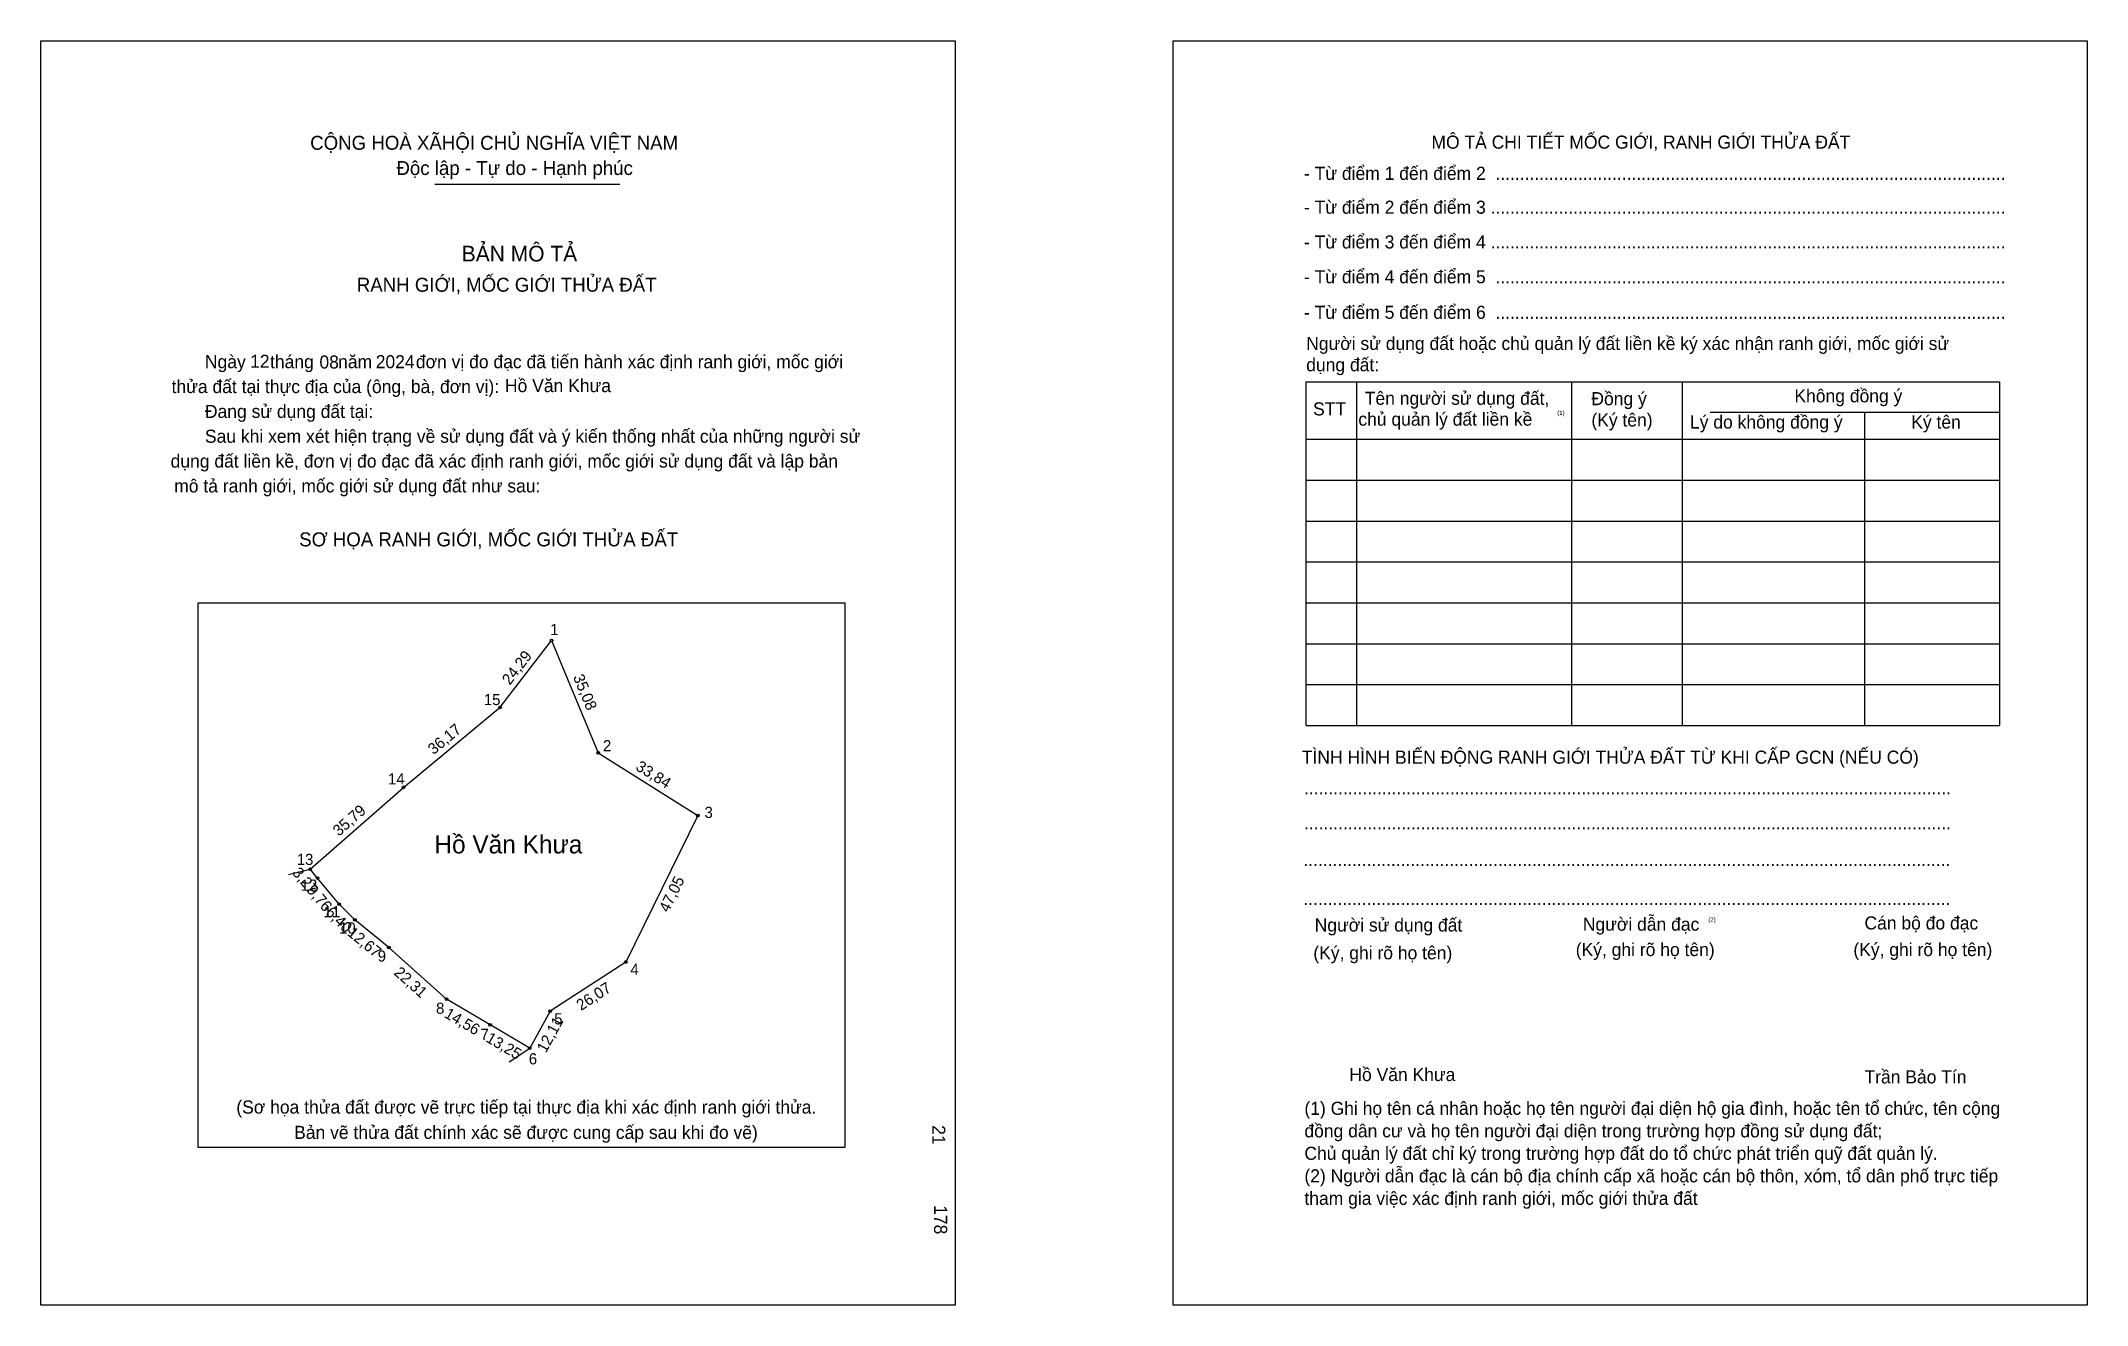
# Model space of a CAD drawing. Extents: x 547630 to 548219, y 1824819 to 1825183.
import ezdxf

# ---------------------------------------------------------------- set-up
doc = ezdxf.new("R2010")
doc.units = 0
for name, color, linetype in [('bmtKhungInTrang1', 7, 'Continuous'), ('bmtKhungInTrang2', 7, 'Continuous'), ('bmtNoiDung', 7, 'Continuous'), ('bmtTemplate', 7, 'Continuous'), ('CanhThua', 7, 'Continuous'), ('ChieuDaiCanhThua', 7, 'Continuous'), ('MocDinhThua', 7, 'Continuous'), ('RauThua', 7, 'Continuous'), ('SoHieuDinhThua', 7, 'Continuous'), ('TenChuSuDung', 7, 'Continuous')]:
    doc.layers.add(name, color=color, linetype=linetype)

msp = doc.modelspace()

# ---------------------------------------------------------------- linework, layer by layer
at = {"layer": 'bmtKhungInTrang1'}
msp.add_lwpolyline([(547629.66, 1825183.04), (547893.08, 1825183.04), (547893.08, 1824818.69), (547629.66, 1824818.69)], close=True, dxfattribs=at)
at = {"layer": 'bmtKhungInTrang2'}
msp.add_lwpolyline([(547955.9, 1825183.04), (548219.32, 1825183.04), (548219.32, 1824818.69), (547955.9, 1824818.69)], close=True, dxfattribs=at)
at = {"layer": 'bmtTemplate'}
for p, q in [((547743.17, 1825141.74), (547796.44, 1825141.74)), ((548008.74, 1825084.76), (548008.74, 1824985.72)), ((548070.71, 1825084.76), (548070.71, 1824985.72)), ((548102.59, 1825084.88), (548102.59, 1824985.72)), ((548194.1, 1825084.76), (548194.1, 1824985.72)), ((548110.67, 1825076.04), (548194.1, 1825076.04)), ((547994.29, 1825068.26), (548194.1, 1825068.26)), ((547994.29, 1825056.47), (548194.1, 1825056.47)), ((547994.29, 1825044.67), (548194.1, 1825044.67)), ((547994.29, 1825032.88), (548194.1, 1825032.88)), ((547994.29, 1825021.09), (548194.1, 1825021.09)), ((547994.29, 1825009.3), (548194.1, 1825009.3)), ((547994.29, 1824997.51), (548194.1, 1824997.51)), ((547994.29, 1824985.72), (548194.1, 1824985.72))]:
    msp.add_line(p, q, dxfattribs=at)
for points in [[(547994.17, 1825084.76), (548194.1, 1825084.76)], [(547994.17, 1825084.76), (547994.17, 1824985.72)], [(548155.21, 1825075.92), (548155.21, 1824985.72)]]:
    msp.add_lwpolyline(points, dxfattribs=at)
msp.add_lwpolyline([(547674.98, 1824864.07), (547674.98, 1825021.08), (547861.37, 1825021.08), (547861.37, 1824864.07)], close=True, dxfattribs=at)
at = {"layer": 'CanhThua'}
for p, q in [((547762.02, 1824990.97), (547776.84, 1825010.22)), ((547776.84, 1825010.22), (547790.29, 1824977.83)), ((547734.17, 1824967.91), (547762.02, 1824990.97)), ((547790.29, 1824977.83), (547818.95, 1824959.82)), ((547707.27, 1824944.29), (547734.17, 1824967.91)), ((547818.95, 1824959.82), (547798.24, 1824917.57)), ((547709.37, 1824941.77), (547707.27, 1824944.29)), ((547715.6, 1824934.26), (547709.37, 1824941.77)), ((547720.14, 1824929.75), (547715.6, 1824934.26)), ((547729.95, 1824921.74), (547720.14, 1824929.75)), ((547746.57, 1824906.85), (547729.95, 1824921.74)), ((547798.24, 1824917.57), (547776.37, 1824903.38)), ((547759.13, 1824899.48), (547746.57, 1824906.85)), ((547776.37, 1824903.38), (547770.56, 1824892.77)), ((547770.56, 1824892.77), (547759.13, 1824899.48))]:
    msp.add_line(p, q, dxfattribs=at)
at = {"layer": 'MocDinhThua'}
for centre in [(547776.84, 1825010.22), (547762.02, 1824990.97), (547790.29, 1824977.83), (547734.17, 1824967.91), (547818.95, 1824959.82), (547707.27, 1824944.29), (547709.37, 1824941.77), (547715.6, 1824934.26), (547720.14, 1824929.75), (547729.95, 1824921.74), (547798.24, 1824917.57), (547746.57, 1824906.85), (547776.37, 1824903.38), (547759.13, 1824899.48), (547770.56, 1824892.77)]:
    msp.add_circle(centre, 0.386, dxfattribs=at)
at = {"layer": 'RauThua'}
for p, q in [((547701.05, 1824942.78), (547707.27, 1824944.29)), ((547764.57, 1824888.82), (547770.56, 1824892.77))]:
    msp.add_line(p, q, dxfattribs=at)

# ---------------------------------------------------------------- texts
at = {"layer": 'bmtNoiDung'}
for s, height, p in [('12', 3.769, (547689.94, 1825088.82)), ('08', 3.769, (547709.92, 1825088.61)), ('2024', 3.769, (547726.14, 1825088.7)), ('Hồ Văn Khưa', 3.7691, (547763.38, 1825081.81)), ('Hồ Văn Khưa', 3.7691, (548006.72, 1824883.26))]:
    msp.add_text(s, height=height, dxfattribs=at).set_placement(p)
for s, p in [('21', (547886.52, 1824870.55)), ('178', (547887.05, 1824847.49))]:
    msp.add_text(s, height=3.769, rotation=270, dxfattribs=at).set_placement(p)
at = {"layer": 'bmtTemplate'}
for s, height, p in [('CỘNG HOÀ XÃHỘI CHỦ NGHĨA VIỆT NAM', 4.0204, (547707.25, 1825151.66)), ('MÔ TẢ CHI TIẾT MỐC GIỚI, RANH GIỚI THỬA ĐẤT', 3.7676, (548030.38, 1825151.98)), ('Độc lập - Tự do - Hạnh phúc', 4.0204, (547732.11, 1825144.39)), ('- Từ điểm 1 đến điểm 2  .........................................................................................................', 3.76765, (547993.65, 1825142.99)), ('- Từ điểm 2 đến điểm 3 ..........................................................................................................', 3.76765, (547993.65, 1825133.23)), ('- Từ điểm 3 đến điểm 4 ..........................................................................................................', 3.76765, (547993.65, 1825123.21)), ('BẢN MÔ TẢ', 4.523, (547750.93, 1825119.47)), ('RANH GIỚI, MỐC GIỚI THỬA ĐẤT', 4.0204, (547720.69, 1825110.75)), ('- Từ điểm 4 đến điểm 5  .........................................................................................................', 3.76765, (547993.65, 1825113.18)), ('- Từ điểm 5 đến điểm 6  .........................................................................................................', 3.76765, (547993.65, 1825102.93)), ('Người sử dụng đất hoặc chủ quản lý đất liền kề ký xác nhận ranh giới, mốc giới sử', 3.7676, (547994.29, 1825093.96)), ('Ngày     tháng     năm         đơn vị đo đạc đã tiến hành xác định ranh giới, mốc giới ', 3.7691, (547676.92, 1825088.7)), ('dụng đất:', 3.768, (547994.29, 1825087.83)), ('thửa đất tại thực địa của (ông, bà, đơn vị):', 3.7691, (547667.31, 1825081.54)), ('Tên người sử dụng đất,', 3.7676, (548011.17, 1825078.16)), ('Đồng ý', 3.768, (548076.47, 1825078.05)), ('Không đồng ý', 3.7676, (548134.98, 1825078.87)), ('Đang sử dụng đất tại:', 3.7691, (547676.92, 1825074.38)), ('STT', 3.768, (547996.26, 1825075.1)), ('chủ quản lý đất liền kề', 3.7676, (548009.32, 1825072.14)), ('(1)', 1.256, (548066.63, 1825075.23)), ('(Ký tên)', 3.768, (548076.47, 1825071.91)), ('Lý do không đồng ý', 3.7676, (548104.89, 1825071.32)), ('Ký tên', 3.768, (548168.65, 1825071.32)), ('Sau khi xem xét hiện trạng về sử dụng đất và ý kiến thống nhất của những người sử ', 3.7691, (547676.92, 1825067.22)), ('dụng đất liền kề, đơn vị đo đạc đã xác định ranh giới, mốc giới sử dụng đất và lập bản', 3.7691, (547667.03, 1825060.07)), ('mô tả ranh giới, mốc giới sử dụng đất như sau:', 3.7691, (547668.07, 1825052.91)), ('SƠ HỌA RANH GIỚI, MỐC GIỚI THỬA ĐẤT', 4.0204, (547704.08, 1825037.36)), ('TÌNH HÌNH BIẾN ĐỘNG RANH GIỚI THỬA ĐẤT TỪ KHI CẤP GCN (NẾU CÓ)', 3.7676, (547993.02, 1824974.72)), ('.....................................................................................................................................', 3.7733, (547993.65, 1824965.85)), ('.....................................................................................................................................', 3.7733, (547993.65, 1824955.83)), ('.....................................................................................................................................', 3.7733, (547993.46, 1824945.22)), ('.....................................................................................................................................', 3.7733, (547993.46, 1824934.02)), ('Người sử dụng đất', 3.7676, (547996.73, 1824926.35)), ('Người dẫn đạc', 3.7676, (548074, 1824926.59)), ('(2)', 1.256, (548110.19, 1824929.19)), ('Cán bộ đo đạc', 3.7676, (548155.17, 1824926.94)), ('(Ký, ghi rõ họ tên)', 3.7676, (547996.34, 1824918.34)), ('(Ký, ghi rõ họ tên)', 3.7676, (548071.96, 1824919.28)), ('(Ký, ghi rõ họ tên)', 3.7676, (548151.97, 1824919.28)), ('Trần Bảo Tín', 3.7676, (548155.17, 1824882.58)), ('(Sơ họa thửa đất được vẽ trực tiếp tại thực địa khi xác định ranh giới thửa.', 3.7691, (547685.97, 1824873.88)), ('(1) Ghi họ tên cá nhân hoặc họ tên người đại diện hộ gia đình, hoặc tên tổ chức, tên cộng', 3.7676, (547993.77, 1824873.52)), ('Bản vẽ thửa đất chính xác sẽ được cung cấp sau khi đo vẽ)', 3.7691, (547702.63, 1824866.59)), ('đồng dân cư và họ tên người đại diện trong trường hợp đồng sử dụng đất;', 3.7676, (547993.77, 1824867.03)), ('Chủ quản lý đất chỉ ký trong trường hợp đất do tổ chức phát triển quỹ đất quản lý.', 3.7676, (547993.77, 1824860.55)), ('(2) Người dẫn đạc là cán bộ địa chính cấp xã hoặc cán bộ thôn, xóm, tổ dân phố trực tiếp', 3.7676, (547993.77, 1824854.06)), ('tham gia việc xác định ranh giới, mốc giới thửa đất', 3.7676, (547993.77, 1824847.58))]:
    msp.add_text(s, height=height, dxfattribs=at).set_placement(p)
at = {"layer": 'ChieuDaiCanhThua'}
for s, rotation, p in [('24,29', 52.40984, (547764.79, 1824997.2)), ('35,08', 292.54762, (547782.94, 1824999.74)), ('36,17', 39.6218, (547742.82, 1824977.16)), ('33,84', 327.86056, (547800.81, 1824973.12)), ('35,79', 41.2924, (547715.51, 1824953.66)), ('3,27', 309.70923, (547701.88, 1824943.23)), ('9,76', 309.70862, (547706.04, 1824938.22)), ('47,05', 63.88478, (547810.49, 1824931.61)), ('6,40', 315.12659, (547711.44, 1824931.59)), ('12,67', 320.79141, (547717.72, 1824925.49)), ('22,31', 318.13802, (547731.16, 1824914.17)), ('26,07', 32.98839, (547785.3, 1824903.42)), ('14,56', 329.58213, (547745.64, 1824901.8)), ('12,11', 61.26904, (547775.19, 1824891.19)), ('13,25', 329.58422, (547757.63, 1824894.76))]:
    msp.add_text(s, height=3.218, rotation=rotation, dxfattribs=at).set_placement(p)
at = {"layer": 'SoHieuDinhThua'}
for s, height, p in [('1', 3.22, (547776.43, 1825011.8)), ('15', 3.218, (547757.3, 1824991.6)), ('2', 3.22, (547791.62, 1824978.3)), ('14', 3.218, (547729.69, 1824968.75)), ('3', 3.22, (547820.9, 1824959.09)), ('13', 3.218, (547703.39, 1824945.53)), ('12', 3.218, (547704.51, 1824938.11)), ('11', 3.218, (547711.14, 1824930.48)), ('10', 3.218, (547715.59, 1824925.75)), ('9', 3.22, (547726.71, 1824917.68)), ('4', 3.22, (547799.51, 1824913.83)), ('8', 3.22, (547743.52, 1824902.64)), ('7', 3.22, (547756.35, 1824895.09)), ('5', 3.22, (547777.57, 1824899.58)), ('6', 3.22, (547770.26, 1824888.06))]:
    msp.add_text(s, height=height, dxfattribs=at).set_placement(p)
at = {"layer": 'TenChuSuDung'}
msp.add_text('Hồ Văn Khưa', height=5.2607, dxfattribs=at).set_placement((547743.05, 1824948.86))

doc.saveas('drawing.dxf')
